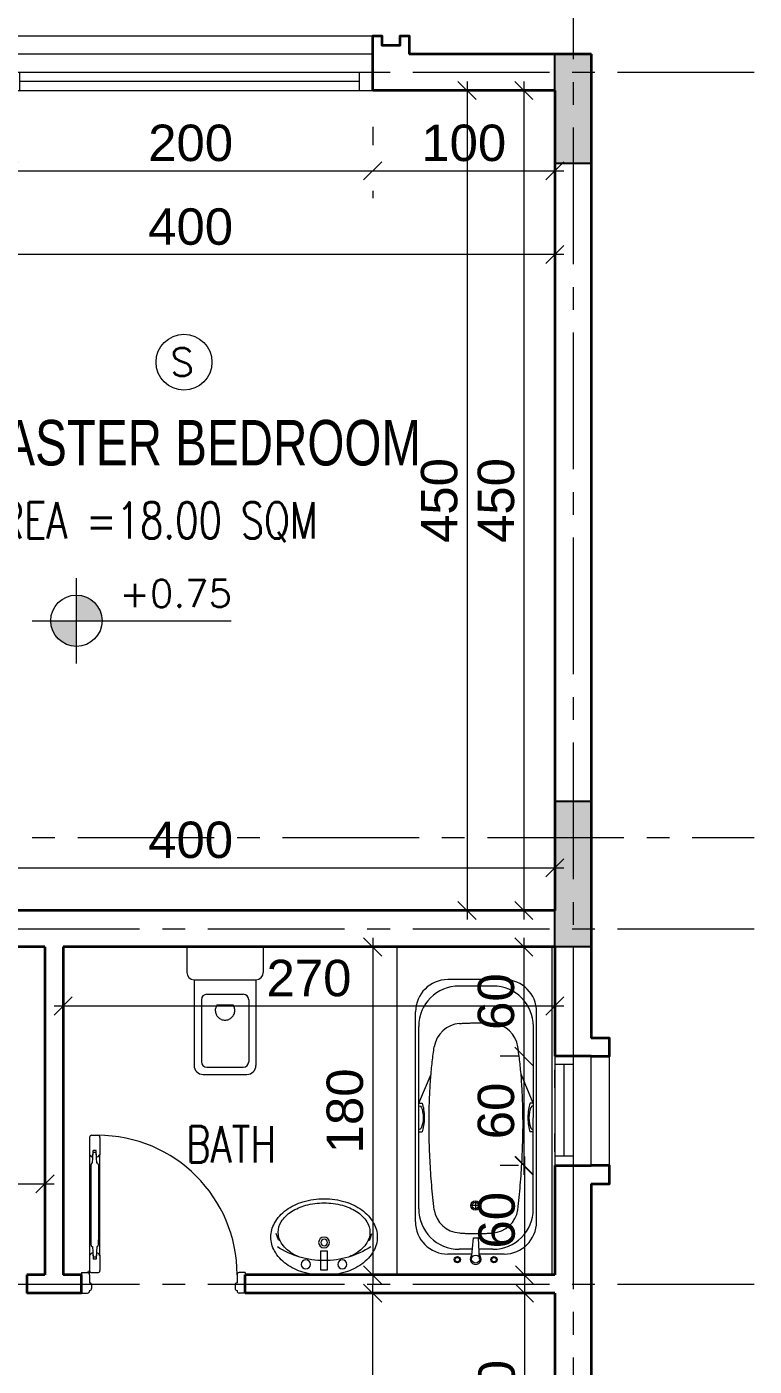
# Model space of a CAD drawing. Header units: millimetres. Extents: x -11627 to -10952, y 10244 to 10588.
# Drawn here: x -11380.94 to -11376.95, y 10465.22 to 10472.58 of the extents above; entities that cross this region are included whole.
import ezdxf

# ---------------------------------------------------------------- set-up
doc = ezdxf.new("R2010")
doc.units = ezdxf.units.MM
doc.header["$PDMODE"] = 35
doc.linetypes.add('DOT', pattern=[0.25, 0, -0.25])
doc.linetypes.add('GROUND FLOOR XREF - option 3$0$FATHER FR$0$CENTER2', pattern=[1.125, 0.75, -0.125, 0.125, -0.125])
doc.layers.get('0').update_dxf_attribs({"lineweight": 5})
doc.layers.get('DEFPOINTS').update_dxf_attribs({"lineweight": 5})
for name, color, linetype, lineweight in [('A-AXIS LINE', 8, 'GROUND FLOOR XREF - option 3$0$FATHER FR$0$CENTER2', 0), ('A-GEN DIMS INTERNAL', 86, 'Continuous', 5), ('A-TEXT', 3, 'Continuous', 13), ('DIM IN', 191, 'Continuous', 5), ('DOORS', 30, 'Continuous', 9), ('FIRE', 2, 'Continuous', 5), ('PRO', 233, 'Continuous', 0), ('S-COL HATCH', 5, 'Continuous', 15), ('SANIT', 241, 'Continuous', 0), ('STAIR', 34, 'Continuous', 5), ('SYMBOLS LEVEL', 233, 'Continuous', 5), ('text1', 32, 'Continuous', 9), ('WALLS', 4, 'Continuous', 35), ('Window', 57, 'Continuous', 13)]:
    doc.layers.add(name, color=color, linetype=linetype, lineweight=lineweight)
for name, color, linetype in [('CivilDefense', 2, 'Continuous'), ('col1', 6, 'Continuous'), ('INSERT TEXT', 1, 'Continuous')]:
    doc.layers.add(name, color=color, linetype=linetype)
doc.styles.add('GROUND FLOOR XREF - option 3$0$STYLE1', font='arial.ttf', dxfattribs={"height": 0.2})
doc.styles.add('ROMANS', font='romans.shx', dxfattribs={"width": 0.85})
doc.styles.add('SIMPLEX', font='romans.shx', dxfattribs={"width": 0.75})
doc.styles.add('T20-200', font='ROMANS.SHX', dxfattribs={"height": 0.4})
doc.dimstyles.new('DIM 100', dxfattribs={"dimtxt": 0.2, "dimasz": 0.1, "dimexe": 0.15, "dimexo": 0.2, "dimgap": 0.05, "dimtad": 1, "dimdec": 0, "dimlfac": 100, "dimzin": 1, "dimdsep": 46, "dimtxsty": 'GROUND FLOOR XREF - option 3$0$STYLE1', "dimblk": 'OBLIQUE', "dimcen": 0.02, "dimdle": 0.05, "dimclrd": 256, "dimclre": 6, "dimclrt": 3, "dimadec": 1, "dimazin": 0, "dimtfac": 0.9, "dimtdec": 0, "dimtix": 1, "dimtofl": 0, "dimtmove": 2, "dimatfit": 3, "dimldrblk": 'ARCHTICK', "dimfxl": 1, "dimtolj": 1, "dimtzin": 12, "dimlwd": -1, "dimlwe": -1, "dimarcsym": 0})

# ---------------------------------------------------------------- blocks, each defined once
blk = doc.blocks.new('_Oblique')
at = {"color": 0, "linetype": 'ByBlock', "lineweight": -2}
blk.add_line((-0.5, -0.5), (0.5, 0.5), dxfattribs=at)
blk = doc.blocks.new('*D841')
at = {"layer": 'A-GEN DIMS INTERNAL', "transparency": 16777216}
blk.add_line((-11378.5233, 10472.2756), (-11378.5233, 10467.6756), dxfattribs=at)
at = {"layer": 'A-GEN DIMS INTERNAL', "color": 6, "linetype": 'DOT', "transparency": 16777216}
for p, q in [((-11378.3933, 10472.2256), (-11378.6733, 10472.2256)), ((-11378.233, 10467.7256), (-11378.6733, 10467.7256))]:
    blk.add_line(p, q, dxfattribs=at)
at = {"layer": 'DEFPOINTS', "color": 0, "transparency": 16777216}
for p in [(-11378.1933, 10472.2256), (-11378.5233, 10467.7256), (-11378.033, 10467.7256)]:
    blk.add_point(p, dxfattribs=at)
at = {"layer": 'A-GEN DIMS INTERNAL', "transparency": 16777216, "xscale": 0.1, "yscale": 0.1, "zscale": 0.1}
for p, rotation in [((-11378.5233, 10472.2256), 90), ((-11378.5233, 10467.7256), 270)]:
    blk.add_blockref('_Oblique', p, dxfattribs=dict(at, rotation=rotation))
at = {"layer": 'A-GEN DIMS INTERNAL', "color": 3, "transparency": 16777216, "insert": (-11378.6754, 10469.9756), "char_height": 0.2, "attachment_point": 5, "rotation": 90, "style": 'GROUND FLOOR XREF - option 3$0$STYLE1'}
blk.add_mtext('\\A1;450', dxfattribs=at)
blk = doc.blocks.new('_ArchTick')
at = {"color": 0, "linetype": 'ByBlock', "const_width": 0.15}
blk.add_lwpolyline([(-0.5, -0.5), (0.5, 0.5)], dxfattribs=at)
blk = doc.blocks.new('*D846')
at = {"layer": 'A-GEN DIMS INTERNAL', "color": 6, "linetype": 'DOT', "transparency": 16777216}
for p, q in [((-11379.2344, 10467.5256), (-11378.8914, 10467.5256)), ((-11379.2344, 10465.7256), (-11378.8914, 10465.7256))]:
    blk.add_line(p, q, dxfattribs=at)
at = {"layer": 'A-GEN DIMS INTERNAL', "transparency": 16777216}
blk.add_line((-11379.0414, 10467.5756), (-11379.0414, 10465.6756), dxfattribs=at)
at = {"layer": 'DEFPOINTS', "color": 0, "transparency": 16777216}
for p in [(-11379.4344, 10467.5256), (-11379.4344, 10465.7256), (-11379.0414, 10465.7256)]:
    blk.add_point(p, dxfattribs=at)
at = {"layer": 'A-GEN DIMS INTERNAL', "transparency": 16777216, "xscale": 0.1, "yscale": 0.1, "zscale": 0.1}
for p, rotation in [((-11379.0414, 10467.5256), 90), ((-11379.0414, 10465.7256), 270)]:
    blk.add_blockref('_Oblique', p, dxfattribs=dict(at, rotation=rotation))
at = {"layer": 'A-GEN DIMS INTERNAL', "color": 3, "transparency": 16777216, "insert": (-11379.1935, 10466.6256), "char_height": 0.2, "attachment_point": 5, "rotation": 90, "style": 'GROUND FLOOR XREF - option 3$0$STYLE1'}
blk.add_mtext('\\A1;180', dxfattribs=at)
blk = doc.blocks.new('D-P-10-80')
at = {"color": 0}
for p, q in [((0.04, 0.76), (0.04, 0.6753)), ((0.05, 0.77), (0.08, 0.77)), ((0.09, 0.76), (0.09, 0.6753)), ((0.043, 0.6753), (0.04, 0.6753)), ((0.04, 0.6753), (0.04, 0.1853)), ((0.0542, 0.6339), (0.0577, 0.6853)), ((0.0559, 0.6657), (0.0578, 0.6953)), ((0.0723, 0.6853), (0.0577, 0.6853)), ((0.0722, 0.6953), (0.0578, 0.6953)), ((0.0741, 0.6657), (0.0722, 0.6953)), ((0.0758, 0.6339), (0.0723, 0.6853)), ((0.087, 0.6753), (0.09, 0.6753)), ((0.09, 0.1853), (0.09, 0.6753)), ((0.0462, 0.6273), (0.0462, 0.2333)), ((0.0477, 0.6273), (0.0462, 0.6273)), ((0.0823, 0.6273), (0.0837, 0.6273)), ((0.0837, 0.6273), (0.0837, 0.2333)), ((0.0462, 0.2333), (0.0462, 0.2594)), ((0.0477, 0.2333), (0.0462, 0.2333)), ((0.0542, 0.2267), (0.0577, 0.1753)), ((0.0758, 0.2267), (0.0723, 0.1753)), ((0.0823, 0.2333), (0.0837, 0.2333)), ((0.0837, 0.2333), (0.0837, 0.2594)), ((0.043, 0.1853), (0.04, 0.1853)), ((0.04, 0.1853), (0.04, 0.11)), ((0.0559, 0.1949), (0.0578, 0.1653)), ((0.0723, 0.1753), (0.0577, 0.1753)), ((0.0722, 0.1653), (0.0578, 0.1653)), ((0.0741, 0.1949), (0.0722, 0.1653)), ((0.087, 0.1853), (0.09, 0.1853)), ((0.09, 0.1853), (0.09, 0.11)), ((0, 0.1), (0.03, 0.1)), ((0, 0.1), (0, 0)), ((0.0275, 0.1015), (0.0275, 0.101)), ((0.0285, 0.1025), (0.0365, 0.1025)), ((0.0285, 0.1), (0.0375, 0.1)), ((0.0332, 0.1025), (0.0355, 0.1025)), ((0.0365, 0.1025), (0.0348, 0.1025)), ((0.0375, 0.1115), (0.0375, 0.1035)), ((0.0375, 0.1045), (0.0375, 0.1035)), ((0.0418, 0.1025), (0.0375, 0.1025)), ((0.0375, 0.1025), (0.0375, 0.0981)), ((0.0385, 0.1125), (0.039, 0.1125)), ((0.04, 0.1115), (0.04, 0.1025)), ((0.04, 0.09), (0.04, 0.05)), ((0.05, 0.1), (0.08, 0.1)), ((0.76, 0.09), (0.76, 0.05)), ((0.8, 0.1), (0.77, 0.1)), ((0.8, 0.1), (0.8, 0)), ((0, 0), (0.03, 0)), ((0.04, 0.05), (0.04, 0.05)), ((0.04, 0.013), (0.04, 0.01)), ((0.05, 0.04), (0.05, 0.023)), ((0.75, 0.04), (0.75, 0.023)), ((0.76, 0.05), (0.76, 0.05)), ((0.76, 0.013), (0.76, 0.01)), ((0.8, 0), (0.77, 0))]:
    blk.add_line(p, q, dxfattribs=at)
for radius in [0.00367, 0.00201]:
    blk.add_circle((0.0375, 0.1025), radius, dxfattribs=at)
for centre, radius, start, end in [((0.05, 0.76), 0.01, 90, 180), ((0.08, 0.76), 0.01, 0, 90), ((0.08, 0.09), 0.68, 0, 90), ((0.053, 0.6753), 0.01, 180, 286.63777), ((0.077, 0.6753), 0.01, 253.36223, 0), ((0.0542, 0.6273), 0.00659, 89.38142, 180.00035), ((0.0757, 0.6273), 0.00659, 359.9999, 90.61858), ((0.0542, 0.2333), 0.00659, 179.99965, 270.61858), ((0.0757, 0.2333), 0.00659, 269.38142, 0.0001), ((0.053, 0.1853), 0.01, 73.36223, 180), ((0.077, 0.1853), 0.01, 0, 106.63777), ((0.0285, 0.1015), 0.001, 90, 180), ((0.0285, 0.101), 0.001, 180, 270), ((0.03, 0.09), 0.01, 0, 90), ((0.0365, 0.1035), 0.001, 270, 0), ((0.0385, 0.1115), 0.001, 90, 180), ((0.0375, 0.1025), 0.0025, 270, 0), ((0.039, 0.1115), 0.001, 0, 90), ((0.05, 0.11), 0.01, 180, 270), ((0.08, 0.11), 0.01, 270, 0), ((0.77, 0.09), 0.01, 90, 180), ((0.03, 0.01), 0.01, 270, 0), ((0.04, 0.04), 0.01, 0, 90), ((0.04, 0.023), 0.01, 270, 0), ((0.76, 0.04), 0.01, 90, 180), ((0.76, 0.023), 0.01, 180, 270), ((0.77, 0.01), 0.01, 180, 270)]:
    blk.add_arc(centre, radius, start, end, dxfattribs=at)
blk = doc.blocks.new('*D847')
at = {"layer": 'A-GEN DIMS INTERNAL', "color": 6, "linetype": 'DOT', "transparency": 16777216}
for p, q in [((-11380.7414, 10466.4018), (-11380.7414, 10467.3514)), ((-11378.0414, 10466.4018), (-11378.0414, 10467.3514))]:
    blk.add_line(p, q, dxfattribs=at)
at = {"layer": 'A-GEN DIMS INTERNAL', "transparency": 16777216}
blk.add_line((-11380.7914, 10467.2014), (-11377.9914, 10467.2014), dxfattribs=at)
at = {"layer": 'DEFPOINTS', "color": 0, "transparency": 16777216}
for p in [(-11378.0414, 10467.2014), (-11380.7414, 10466.2018), (-11378.0414, 10466.2018)]:
    blk.add_point(p, dxfattribs=at)
at = {"layer": 'A-GEN DIMS INTERNAL', "transparency": 16777216, "xscale": 0.1, "yscale": 0.1, "zscale": 0.1, "rotation": 180}
blk.add_blockref('_Oblique', (-11380.7414, 10467.2014), dxfattribs=at)
at = {"layer": 'A-GEN DIMS INTERNAL', "transparency": 16777216, "xscale": 0.1, "yscale": 0.1, "zscale": 0.1}
blk.add_blockref('_Oblique', (-11378.0414, 10467.2014), dxfattribs=at)
at = {"layer": 'A-GEN DIMS INTERNAL', "color": 3, "transparency": 16777216, "insert": (-11379.3914, 10467.3535), "char_height": 0.2, "attachment_point": 5, "style": 'GROUND FLOOR XREF - option 3$0$STYLE1'}
blk.add_mtext('\\A1;270', dxfattribs=at)
blk = doc.blocks.new('*D849')
at = {"layer": 'A-GEN DIMS INTERNAL', "color": 6, "linetype": 'DOT', "transparency": 16777216}
for p, q in [((-11382.0414, 10471.5256), (-11382.0414, 10471.4756)), ((-11378.0414, 10471.5256), (-11378.0414, 10471.4756))]:
    blk.add_line(p, q, dxfattribs=at)
at = {"layer": 'A-GEN DIMS INTERNAL', "transparency": 16777216}
blk.add_line((-11377.9914, 10471.3256), (-11382.0914, 10471.3256), dxfattribs=at)
at = {"layer": 'DEFPOINTS', "color": 0, "transparency": 16777216}
for p in [(-11382.0414, 10471.3256), (-11382.0414, 10471.3256), (-11378.0414, 10471.3256)]:
    blk.add_point(p, dxfattribs=at)
at = {"layer": 'A-GEN DIMS INTERNAL', "transparency": 16777216, "xscale": 0.1, "yscale": 0.1, "zscale": 0.1, "rotation": 180}
blk.add_blockref('_Oblique', (-11382.0414, 10471.3256), dxfattribs=at)
at = {"layer": 'A-GEN DIMS INTERNAL', "transparency": 16777216, "xscale": 0.1, "yscale": 0.1, "zscale": 0.1}
blk.add_blockref('_Oblique', (-11378.0414, 10471.3256), dxfattribs=at)
at = {"layer": 'A-GEN DIMS INTERNAL', "color": 3, "transparency": 16777216, "insert": (-11380.0414, 10471.4777), "char_height": 0.2, "attachment_point": 5, "style": 'GROUND FLOOR XREF - option 3$0$STYLE1'}
blk.add_mtext('\\A1;400', dxfattribs=at)
blk = doc.blocks.new('*D856')
at = {"layer": 'A-GEN DIMS INTERNAL', "color": 6, "linetype": 'DOT', "transparency": 16777216}
for p, q in [((-11382.0414, 10466.2256), (-11382.0414, 10466.3752)), ((-11380.8414, 10466.2256), (-11380.8414, 10466.3752))]:
    blk.add_line(p, q, dxfattribs=at)
at = {"layer": 'A-GEN DIMS INTERNAL', "transparency": 16777216}
blk.add_line((-11382.0914, 10466.2252), (-11380.7914, 10466.2252), dxfattribs=at)
at = {"layer": 'DEFPOINTS', "color": 0, "transparency": 16777216}
for p in [(-11380.8414, 10466.2252), (-11382.0414, 10466.0256), (-11380.8414, 10466.0256)]:
    blk.add_point(p, dxfattribs=at)
at = {"layer": 'A-GEN DIMS INTERNAL', "transparency": 16777216, "xscale": 0.1, "yscale": 0.1, "zscale": 0.1, "rotation": 180}
blk.add_blockref('_Oblique', (-11382.0414, 10466.2252), dxfattribs=at)
at = {"layer": 'A-GEN DIMS INTERNAL', "transparency": 16777216, "xscale": 0.1, "yscale": 0.1, "zscale": 0.1}
blk.add_blockref('_Oblique', (-11380.8414, 10466.2252), dxfattribs=at)
at = {"layer": 'A-GEN DIMS INTERNAL', "color": 3, "transparency": 16777216, "insert": (-11381.4414, 10466.3773), "char_height": 0.2, "attachment_point": 5, "style": 'GROUND FLOOR XREF - option 3$0$STYLE1'}
blk.add_mtext('\\A1;120', dxfattribs=at)
blk = doc.blocks.new('A$C1227080D')
at = {"layer": 'SYMBOLS LEVEL'}
blk.add_lwpolyline([(0.2925, 0.21, 0.131574), (0.272, 0.2865, 0.10661), (0.2068, 0.3585, 0.083598), (0.1157, 0.4032, 0.07239), (0, 0.42, 0.07239), (-0.1157, 0.4032, 0.083598), (-0.2068, 0.3585, 0.10661), (-0.272, 0.2865, 0.131574), (-0.2925, 0.21, 0.131574), (-0.272, 0.1335, 0.10661), (-0.2068, 0.0615, 0.083598), (-0.1157, 0.0168, 0.07239), (0, 0, 0.07239), (0.1157, 0.0168, 0.083598), (0.2068, 0.0615, 0.10661), (0.272, 0.1335, 0.131574)], format="xyb", close=True, dxfattribs=at)
for points in [[(0.1391, 0.1014, 0.040392), (0.1783, 0.1222, 0.107175), (0.2351, 0.1787, 0.144796), (0.2521, 0.2361, 0.144796), (0.2351, 0.2935, 0.107175), (0.1783, 0.35, 0.077612), (0.1006, 0.384, 0.064769), (0, 0.3971, 0.064769), (-0.1006, 0.384, 0.077612), (-0.1783, 0.35, 0.107175), (-0.2351, 0.2935, 0.144796), (-0.2521, 0.2361, 0.144796), (-0.2351, 0.1787, 0.107175), (-0.1783, 0.1222, 0.040392), (-0.1391, 0.1014, 0.064769)], [(-0.2565, 0.1567, 0.147437), (0, 0.0807, 0.147437), (0.2565, 0.1567)]]:
    blk.add_lwpolyline(points, format="xyb", dxfattribs=at)
for points in [[(-0.241, 0.1891), (-0.2508, 0.1945), (-0.2625, 0.2296)], [(0.241, 0.1891), (0.2508, 0.1945), (0.2625, 0.2296)]]:
    blk.add_lwpolyline(points, dxfattribs=at)
blk.add_lwpolyline([(-0.0171, 0.1345), (-0.0171, 0.0278), (0.0171, 0.0278), (0.0171, 0.1345)], close=True, dxfattribs=at)
for centre, radius in [((0, 0.18), 0.0297), ((0, 0.18), 0.018), ((-0.1, 0.06), 0.0251), ((0.1, 0.06), 0.0251)]:
    blk.add_circle(centre, radius, dxfattribs=at)
blk = doc.blocks.new('A$C29A4714D')
at = {"layer": 'SYMBOLS LEVEL'}
for p, q in [((-0.21, 0), (-0.21, -0.14)), ((-0.21, 0), (0.21, 0)), ((0.21, 0), (0.21, -0.14)), ((-0.17, -0.18), (0.17, -0.18)), ((-0.17, -0.18), (-0.17, -0.65)), ((0.17, -0.18), (0.17, -0.65)), ((-0.13, -0.29), (-0.13, -0.63)), ((-0.1, -0.26), (0.1, -0.26)), ((0.13, -0.29), (0.13, -0.63)), ((-0.0439, -0.3185), (0.0439, -0.3185)), ((-0.1, -0.66), (0.1, -0.66)), ((-0.12, -0.7), (0.12, -0.7))]:
    blk.add_line(p, q, dxfattribs=at)
blk.add_lwpolyline([(-0.0439, -0.3185, 0.054167), (-0.0494, -0.3285, 0.099427), (-0.0535, -0.3488, 0.099427), (-0.0494, -0.369, 0.098874), (-0.0378, -0.3862, 0.098102), (-0.0205, -0.3977, 0.097563), (0, -0.4017, 0.097563), (0.0205, -0.3977, 0.098102), (0.0378, -0.3862, 0.098874), (0.0494, -0.369, 0.099427), (0.0535, -0.3488, 0.099427), (0.0494, -0.3285, 0.054167), (0.0439, -0.3185, 0.098102)], format="xyb", dxfattribs=at)
for centre, radius, start, end in [((-0.17, -0.14), 0.04, 180, 270), ((0.17, -0.14), 0.04, 270, 0), ((-0.1, -0.29), 0.03, 90, 180), ((0.1, -0.29), 0.03, 0, 90), ((-0.12, -0.65), 0.05, 180, 270), ((-0.1, -0.63), 0.03, 180, 270), ((0.1, -0.63), 0.03, 270, 0), ((0.12, -0.65), 0.05, 270, 0)]:
    blk.add_arc(centre, radius, start, end, dxfattribs=at)
blk = doc.blocks.new('DDW')
at = {"layer": 'SYMBOLS LEVEL'}
h = blk.add_hatch(color=256, dxfattribs=at)
edge = h.paths.add_edge_path()
edge.add_line((-11621.43, 10035.1153), (-11621.43, 10034.9745))
edge.add_line((-11621.43, 10034.9745), (-11621.2892, 10034.9745))
edge.add_arc((-11621.43, 10034.9745), 0.1408, 0, 90)
edge = h.paths.add_edge_path()
edge.add_line((-11621.43, 10034.8337), (-11621.43, 10034.9745))
edge.add_line((-11621.43, 10034.9745), (-11621.5709, 10034.9745))
edge.add_arc((-11621.43, 10034.9745), 0.1408, 180, 270)
for p, q in [((-11621.43, 10034.7402), (-11621.43, 10035.2088)), ((-11621.6737, 10034.9745), (-11620.5802, 10034.9745))]:
    blk.add_line(p, q, dxfattribs=at)
blk.add_circle((-11621.43, 10034.9745), 0.1408, dxfattribs=at)
blk = doc.blocks.new('*D863')
at = {"layer": 'A-GEN DIMS INTERNAL', "transparency": 16777216}
blk.add_line((-11378.2114, 10472.2756), (-11378.2114, 10467.6756), dxfattribs=at)
at = {"layer": 'A-GEN DIMS INTERNAL', "color": 6, "linetype": 'DOT', "transparency": 16777216}
for p, q in [((-11378.2414, 10472.2256), (-11378.3614, 10472.2256)), ((-11378.2414, 10467.7256), (-11378.3614, 10467.7256))]:
    blk.add_line(p, q, dxfattribs=at)
at = {"layer": 'DEFPOINTS', "color": 0, "transparency": 16777216}
for p in [(-11378.0414, 10472.2256), (-11378.2114, 10467.7256), (-11378.0414, 10467.7256)]:
    blk.add_point(p, dxfattribs=at)
at = {"layer": 'A-GEN DIMS INTERNAL', "transparency": 16777216, "xscale": 0.1, "yscale": 0.1, "zscale": 0.1}
for p, rotation in [((-11378.2114, 10472.2256), 90), ((-11378.2114, 10467.7256), 270)]:
    blk.add_blockref('_Oblique', p, dxfattribs=dict(at, rotation=rotation))
at = {"layer": 'A-GEN DIMS INTERNAL', "color": 3, "transparency": 16777216, "insert": (-11378.3635, 10469.9756), "char_height": 0.2, "attachment_point": 5, "rotation": 90, "style": 'GROUND FLOOR XREF - option 3$0$STYLE1'}
blk.add_mtext('\\A1;450', dxfattribs=at)
blk = doc.blocks.new('*D864')
at = {"layer": 'A-GEN DIMS INTERNAL', "color": 6, "linetype": 'DOT', "transparency": 16777216}
for p, q in [((-11378.2414, 10467.5256), (-11378.3614, 10467.5256)), ((-11378.2414, 10466.9256), (-11378.3614, 10466.9256))]:
    blk.add_line(p, q, dxfattribs=at)
at = {"layer": 'A-GEN DIMS INTERNAL', "transparency": 16777216}
blk.add_line((-11378.2114, 10467.5756), (-11378.2114, 10466.8756), dxfattribs=at)
at = {"layer": 'DEFPOINTS', "color": 0, "transparency": 16777216}
for p in [(-11378.0414, 10467.5256), (-11378.2114, 10466.9256), (-11378.0414, 10466.9256)]:
    blk.add_point(p, dxfattribs=at)
at = {"layer": 'A-GEN DIMS INTERNAL', "transparency": 16777216, "xscale": 0.1, "yscale": 0.1, "zscale": 0.1}
for p, rotation in [((-11378.2114, 10467.5256), 90), ((-11378.2114, 10466.9256), 270)]:
    blk.add_blockref('_Oblique', p, dxfattribs=dict(at, rotation=rotation))
at = {"layer": 'A-GEN DIMS INTERNAL', "color": 3, "transparency": 16777216, "insert": (-11378.3635, 10467.2256), "char_height": 0.2, "attachment_point": 5, "rotation": 90, "style": 'GROUND FLOOR XREF - option 3$0$STYLE1'}
blk.add_mtext('\\A1;60', dxfattribs=at)
blk = doc.blocks.new('*D865')
at = {"layer": 'A-GEN DIMS INTERNAL', "transparency": 16777216}
blk.add_line((-11378.2114, 10466.9752), (-11378.2114, 10466.2756), dxfattribs=at)
at = {"layer": 'A-GEN DIMS INTERNAL', "color": 6, "linetype": 'DOT', "transparency": 16777216}
for p, q in [((-11378.2414, 10466.9252), (-11378.3614, 10466.9252)), ((-11378.2414, 10466.3256), (-11378.3614, 10466.3256))]:
    blk.add_line(p, q, dxfattribs=at)
at = {"layer": 'DEFPOINTS', "color": 0, "transparency": 16777216}
for p in [(-11378.0414, 10466.9252), (-11378.2114, 10466.3256), (-11378.0414, 10466.3256)]:
    blk.add_point(p, dxfattribs=at)
at = {"layer": 'A-GEN DIMS INTERNAL', "transparency": 16777216, "xscale": 0.1, "yscale": 0.1, "zscale": 0.1}
for p, rotation in [((-11378.2114, 10466.9252), 90), ((-11378.2114, 10466.3256), 270)]:
    blk.add_blockref('_Oblique', p, dxfattribs=dict(at, rotation=rotation))
at = {"layer": 'A-GEN DIMS INTERNAL', "color": 3, "transparency": 16777216, "insert": (-11378.3635, 10466.6254), "char_height": 0.2, "attachment_point": 5, "rotation": 90, "style": 'GROUND FLOOR XREF - option 3$0$STYLE1'}
blk.add_mtext('\\A1;60', dxfattribs=at)
blk = doc.blocks.new('*D866')
at = {"layer": 'A-GEN DIMS INTERNAL', "transparency": 16777216}
blk.add_line((-11378.2079, 10466.3756), (-11378.2079, 10465.6756), dxfattribs=at)
at = {"layer": 'A-GEN DIMS INTERNAL', "color": 6, "linetype": 'DOT', "transparency": 16777216}
for p, q in [((-11378.2414, 10466.3256), (-11378.3579, 10466.3256)), ((-11378.2414, 10465.7256), (-11378.3579, 10465.7256))]:
    blk.add_line(p, q, dxfattribs=at)
at = {"layer": 'DEFPOINTS', "color": 0, "transparency": 16777216}
for p in [(-11378.0414, 10466.3256), (-11378.2079, 10465.7256), (-11378.0414, 10465.7256)]:
    blk.add_point(p, dxfattribs=at)
at = {"layer": 'A-GEN DIMS INTERNAL', "transparency": 16777216, "xscale": 0.1, "yscale": 0.1, "zscale": 0.1}
for p, rotation in [((-11378.2079, 10466.3256), 90), ((-11378.2079, 10465.7256), 270)]:
    blk.add_blockref('_Oblique', p, dxfattribs=dict(at, rotation=rotation))
at = {"layer": 'A-GEN DIMS INTERNAL', "color": 3, "transparency": 16777216, "insert": (-11378.36, 10466.0256), "char_height": 0.2, "attachment_point": 5, "rotation": 90, "style": 'GROUND FLOOR XREF - option 3$0$STYLE1'}
blk.add_mtext('\\A1;60', dxfattribs=at)
blk = doc.blocks.new('*D867')
at = {"layer": 'A-GEN DIMS INTERNAL', "color": 6, "linetype": 'DOT', "transparency": 16777216}
for p, q in [((-11378.2414, 10465.6256), (-11378.3579, 10465.6256)), ((-11378.2414, 10464.4256), (-11378.3579, 10464.4256))]:
    blk.add_line(p, q, dxfattribs=at)
at = {"layer": 'A-GEN DIMS INTERNAL', "transparency": 16777216}
blk.add_line((-11378.2079, 10465.6756), (-11378.2079, 10464.3756), dxfattribs=at)
at = {"layer": 'DEFPOINTS', "color": 0, "transparency": 16777216}
for p in [(-11378.0414, 10465.6256), (-11378.2079, 10464.4256), (-11378.0414, 10464.4256)]:
    blk.add_point(p, dxfattribs=at)
at = {"layer": 'A-GEN DIMS INTERNAL', "transparency": 16777216, "xscale": 0.1, "yscale": 0.1, "zscale": 0.1}
for p, rotation in [((-11378.2079, 10465.6256), 90), ((-11378.2079, 10464.4256), 270)]:
    blk.add_blockref('_Oblique', p, dxfattribs=dict(at, rotation=rotation))
at = {"layer": 'A-GEN DIMS INTERNAL', "color": 3, "transparency": 16777216, "insert": (-11378.36, 10465.0256), "char_height": 0.2, "attachment_point": 5, "rotation": 90, "style": 'GROUND FLOOR XREF - option 3$0$STYLE1'}
blk.add_mtext('\\A1;120', dxfattribs=at)
blk = doc.blocks.new('*D883')
at = {"layer": 'A-GEN DIMS INTERNAL', "color": 6, "linetype": 'DOT', "transparency": 16777216}
for p, q in [((-11378.2414, 10465.6256), (-11379.1914, 10465.6256)), ((-11378.459, 10461.2256), (-11379.1914, 10461.2256))]:
    blk.add_line(p, q, dxfattribs=at)
at = {"layer": 'A-GEN DIMS INTERNAL', "transparency": 16777216}
blk.add_line((-11379.0414, 10461.1756), (-11379.0414, 10465.6756), dxfattribs=at)
at = {"layer": 'DEFPOINTS', "color": 0, "transparency": 16777216}
for p in [(-11379.0414, 10465.6256), (-11378.0414, 10465.6256), (-11378.259, 10461.2256)]:
    blk.add_point(p, dxfattribs=at)
at = {"layer": 'A-GEN DIMS INTERNAL', "transparency": 16777216, "xscale": 0.1, "yscale": 0.1, "zscale": 0.1}
for p, rotation in [((-11379.0414, 10465.6256), 90), ((-11379.0414, 10461.2256), 270)]:
    blk.add_blockref('_Oblique', p, dxfattribs=dict(at, rotation=rotation))
at = {"layer": 'A-GEN DIMS INTERNAL', "color": 3, "transparency": 16777216, "insert": (-11379.1935, 10463.4256), "char_height": 0.2, "attachment_point": 5, "rotation": 90, "style": 'GROUND FLOOR XREF - option 3$0$STYLE1'}
blk.add_mtext('\\A1;440', dxfattribs=at)
blk = doc.blocks.new('SDADADAA')
at = {"layer": 'PRO'}
for p, q in [((49.6527, 20.3426), (49.6527, 19.4426)), ((49.6527, 20.3426), (49.6527, 19.4426)), ((51.5527, 20.3426), (49.6527, 20.3426)), ((51.5527, 19.4426), (51.5527, 20.3426)), ((51.2451, 20.2522), (50.0291, 20.2522)), ((51.1703, 20.2335), (50.1132, 20.2335)), ((50.5587, 20.2335), (50.3904, 20.1624)), ((50.5587, 20.2335), (50.5587, 20.2143)), ((50.5726, 20.2335), (50.5726, 20.2308)), ((50.7109, 20.2335), (50.7109, 20.2308)), ((50.7248, 20.2335), (50.7248, 20.2143)), ((49.842, 20.0651), (49.842, 19.7377)), ((51.4322, 20.0651), (51.4322, 19.9204)), ((49.8794, 19.9996), (49.8794, 19.8032)), ((51.4041, 19.9996), (51.4041, 19.9189)), ((51.1244, 19.8977), (51.1781, 19.8977)), ((51.1513, 19.9246), (51.1513, 19.8708)), ((51.4618, 19.9221), (51.3386, 19.9153)), ((51.461, 19.8764), (51.3386, 19.8872)), ((51.4041, 19.8814), (51.4041, 19.8032)), ((51.4322, 19.8789), (51.4322, 19.7377)), ((50.5587, 19.5694), (50.3904, 19.6405)), ((50.7359, 19.5694), (50.1132, 19.5694)), ((50.5587, 19.5694), (50.5587, 19.5885)), ((50.5726, 19.5694), (50.5726, 19.5721)), ((50.7109, 19.5694), (50.7109, 19.5721)), ((50.7248, 19.5694), (50.7248, 19.5885)), ((51.1703, 19.5694), (50.7353, 19.5694)), ((50.7359, 19.5506), (50.0291, 19.5506)), ((51.2451, 19.5506), (50.7353, 19.5506)), ((49.6527, 19.4426), (51.5527, 19.4426))]:
    blk.add_line(p, q, dxfattribs=at)
for centre, radius in [((51.4643, 20.0057), 0.0185), ((51.4643, 20.0057), 0.0129), ((51.1513, 19.8977), 0.0269), ((51.1513, 19.8977), 0.0185), ((51.461, 19.8996), 0.0232), ((51.4643, 19.7935), 0.0185), ((51.4643, 19.7935), 0.0129)]:
    blk.add_circle(centre, radius, dxfattribs=at)
for centre, radius, start, end in [((50.0291, 20.0651), 0.1871, 90, 180), ((50.1132, 19.9996), 0.2339, 90, 180), ((51.1703, 19.9996), 0.2339, 0, 90), ((51.2451, 20.0651), 0.1871, 0, 90), ((50.2551, 19.9866), 0.159, 98.55641, 176.08629), ((51.1515, 19.9866), 0.159, 3.91371, 81.44359), ((51.461, 19.8996), 0.0316, 221.89956, 138.0583), ((50.1132, 19.8032), 0.2339, 180, 270), ((50.2551, 19.8162), 0.159, 183.91371, 261.44359), ((51.1703, 19.8032), 0.2339, 270, 0), ((51.1515, 19.8162), 0.159, 278.55641, 356.08629), ((50.0291, 19.7377), 0.1871, 180, 270), ((51.2451, 19.7377), 0.1871, 270, 0)]:
    blk.add_arc(centre, radius, start, end, dxfattribs=at)
for centre, major_axis, ratio, start_param, end_param in [((50.6418, 20.2335), (-0.1045, 0), 0.302474, 0.651895, 2.489698), ((50.6418, 20.2301), (0.0692, 0), 0.31892, 3.141593, 6.314743), ((51.0078, 19.9014), (0, 0.6913), 0.47861, 4.691856, 4.732463)]:
    blk.add_ellipse(centre, major_axis=major_axis, ratio=ratio, start_param=start_param, end_param=end_param, dxfattribs=at)
at = {"layer": 'PRO', "extrusion": (0, 0, -1)}
for centre, major_axis, ratio, start_param, end_param in [((50.6418, 19.5694), (0.1045, 0), 0.302474, 3.793487, 5.631291), ((50.6418, 19.5728), (-0.0692, 0), 0.31892, 0, 3.173151)]:
    blk.add_ellipse(centre, major_axis=major_axis, ratio=ratio, start_param=start_param, end_param=end_param, dxfattribs=at)
at = {"layer": 'PRO'}
for points, weights in [([(51.1751, 20.1439), (50.6418, 20.2056), (50.2314, 20.1439)], [1, 0.94315169686, 1]), ([(50.0964, 19.8054), (50.0899, 19.9014), (50.0964, 19.9975)], [1, 0.992545863237, 1]), ([(51.3101, 19.8054), (51.3167, 19.9014), (51.3101, 19.9975)], [1, 0.992545863236, 1]), ([(51.1751, 19.659), (50.6418, 19.5973), (50.2314, 19.659)], [1, 0.94315169686, 1])]:
    blk.add_rational_spline(points, weights, degree=2, dxfattribs=at)
blk = doc.blocks.new('*D961')
at = {"layer": 'A-GEN DIMS INTERNAL', "color": 6, "linetype": 'DOT', "transparency": 16777216}
for p, q in [((-11382.0414, 10467.9256), (-11382.0414, 10468.11)), ((-11378.0414, 10467.9256), (-11378.0414, 10468.11))]:
    blk.add_line(p, q, dxfattribs=at)
at = {"layer": 'A-GEN DIMS INTERNAL', "transparency": 16777216}
blk.add_line((-11382.0914, 10467.96), (-11377.9914, 10467.96), dxfattribs=at)
at = {"layer": 'DEFPOINTS', "color": 0, "transparency": 16777216}
for p in [(-11378.0414, 10467.96), (-11382.0414, 10467.7256), (-11378.0414, 10467.7256)]:
    blk.add_point(p, dxfattribs=at)
at = {"layer": 'A-GEN DIMS INTERNAL', "transparency": 16777216, "xscale": 0.1, "yscale": 0.1, "zscale": 0.1, "rotation": 180}
blk.add_blockref('_Oblique', (-11382.0414, 10467.96), dxfattribs=at)
at = {"layer": 'A-GEN DIMS INTERNAL', "transparency": 16777216, "xscale": 0.1, "yscale": 0.1, "zscale": 0.1}
blk.add_blockref('_Oblique', (-11378.0414, 10467.96), dxfattribs=at)
at = {"layer": 'A-GEN DIMS INTERNAL', "color": 3, "transparency": 16777216, "insert": (-11380.0414, 10468.1122), "char_height": 0.2, "attachment_point": 5, "style": 'GROUND FLOOR XREF - option 3$0$STYLE1'}
blk.add_mtext('\\A1;400', dxfattribs=at)
blk = doc.blocks.new('*D681')
at = {"layer": 'A-GEN DIMS INTERNAL', "color": 6, "linetype": 'DOT', "transparency": 16777216}
for p, q in [((-11396.2867, 10472.6256), (-11396.2867, 10473.9015)), ((-11374.7867, 10472.6256), (-11374.7867, 10473.9015))]:
    blk.add_line(p, q, dxfattribs=at)
at = {"layer": 'A-GEN DIMS INTERNAL', "transparency": 16777216}
blk.add_line((-11396.3367, 10473.7515), (-11374.7367, 10473.7515), dxfattribs=at)
at = {"layer": 'DEFPOINTS', "color": 0, "transparency": 16777216}
for p in [(-11374.7867, 10473.7515), (-11396.2867, 10472.4256), (-11374.7867, 10472.4256)]:
    blk.add_point(p, dxfattribs=at)
at = {"layer": 'A-GEN DIMS INTERNAL', "transparency": 16777216, "xscale": 0.1, "yscale": 0.1, "zscale": 0.1, "rotation": 180}
blk.add_blockref('_Oblique', (-11396.2867, 10473.7515), dxfattribs=at)
at = {"layer": 'A-GEN DIMS INTERNAL', "transparency": 16777216, "xscale": 0.1, "yscale": 0.1, "zscale": 0.1}
blk.add_blockref('_Oblique', (-11374.7867, 10473.7515), dxfattribs=at)
at = {"layer": 'A-GEN DIMS INTERNAL', "color": 3, "transparency": 16777216, "insert": (-11385.5367, 10473.9036), "char_height": 0.2, "attachment_point": 5, "style": 'GROUND FLOOR XREF - option 3$0$STYLE1'}
blk.add_mtext('\\A1;2150', dxfattribs=at)
blk = doc.blocks.new('gcol')
at = {"layer": 'S-COL HATCH', "linetype": 'Continuous'}
h = blk.add_hatch(color=256, dxfattribs=at)
h.dxf.hatch_style = 1
h.paths.add_polyline_path([(63.9393, 22.2), (64.1393, 22.2), (64.1393, 21.6), (63.9393, 21.6)])
h = blk.add_hatch(color=256, dxfattribs=at)
h.dxf.hatch_style = 1
h.paths.add_polyline_path([(63.9393, 18.1), (64.1393, 18.1), (64.1393, 17.3), (63.9393, 17.3)])
at = {"layer": 'col1'}
for points in [[(63.9393, 22.2), (64.1393, 22.2), (64.1393, 21.6), (63.9393, 21.6)], [(63.9393, 18.1), (64.1393, 18.1), (64.1393, 17.3), (63.9393, 17.3)]]:
    blk.add_lwpolyline(points, close=True, dxfattribs=at)
blk = doc.blocks.new('w1')
at = {"layer": 'WALLS'}
for p, q in [((0.2, 1), (0, 1)), ((0, -1), (0.2, -1))]:
    blk.add_line(p, q, dxfattribs=at)
for points in [[(0.2, 1.2), (0.3, 1.2), (0.3, 1.15), (0.25, 1.15), (0.25, 1.05), (0.3, 1.05), (0.3, 1), (0.2, 1)], [(0.2, -1), (0.3, -1), (0.3, -1.05), (0.25, -1.05), (0.25, -1.15), (0.3, -1.15), (0.3, -1.2), (0.2, -1.2)]]:
    blk.add_lwpolyline(points, dxfattribs=at)
at = {"layer": 'Window'}
for p, q in [((0, 1), (0, -1)), ((0.1, 1), (0.1, -1)), ((0.2, -1), (0.2, 1)), ((0.3, 1), (0.3, -1)), ((0.1, 0.9406), (0, 0.9406)), ((0.05, -0.9254), (0.05, 0.9406)), ((0.1, -0.9254), (0, -0.9254))]:
    blk.add_line(p, q, dxfattribs=at)
blk = doc.blocks.new('*D1243')
at = {"layer": 'A-GEN DIMS INTERNAL', "color": 6, "linetype": 'DOT', "transparency": 16777216}
for p, q in [((-11381.0414, 10472.0256), (-11381.0414, 10471.6352)), ((-11379.0414, 10472.0256), (-11379.0414, 10471.6352))]:
    blk.add_line(p, q, dxfattribs=at)
at = {"layer": 'A-GEN DIMS INTERNAL', "transparency": 16777216}
blk.add_line((-11381.0914, 10471.7852), (-11378.9914, 10471.7852), dxfattribs=at)
at = {"layer": 'DEFPOINTS', "color": 0, "transparency": 16777216}
for p in [(-11381.0414, 10472.2256), (-11379.0414, 10472.2256), (-11379.0414, 10471.7852)]:
    blk.add_point(p, dxfattribs=at)
at = {"layer": 'A-GEN DIMS INTERNAL', "transparency": 16777216, "xscale": 0.1, "yscale": 0.1, "zscale": 0.1, "rotation": 180}
blk.add_blockref('_Oblique', (-11381.0414, 10471.7852), dxfattribs=at)
at = {"layer": 'A-GEN DIMS INTERNAL', "transparency": 16777216, "xscale": 0.1, "yscale": 0.1, "zscale": 0.1}
blk.add_blockref('_Oblique', (-11379.0414, 10471.7852), dxfattribs=at)
at = {"layer": 'A-GEN DIMS INTERNAL', "color": 3, "transparency": 16777216, "insert": (-11380.0414, 10471.9373), "char_height": 0.2, "attachment_point": 5, "style": 'GROUND FLOOR XREF - option 3$0$STYLE1'}
blk.add_mtext('\\A1;200', dxfattribs=at)
blk = doc.blocks.new('*D1244')
at = {"layer": 'A-GEN DIMS INTERNAL', "color": 6, "linetype": 'DOT', "transparency": 16777216}
for p, q in [((-11379.0414, 10472.0256), (-11379.0414, 10471.6352)), ((-11378.0414, 10472.0256), (-11378.0414, 10471.6352))]:
    blk.add_line(p, q, dxfattribs=at)
at = {"layer": 'A-GEN DIMS INTERNAL', "transparency": 16777216}
blk.add_line((-11379.0914, 10471.7852), (-11377.9914, 10471.7852), dxfattribs=at)
at = {"layer": 'DEFPOINTS', "color": 0, "transparency": 16777216}
for p in [(-11379.0414, 10472.2256), (-11378.0414, 10472.2256), (-11378.0414, 10471.7852)]:
    blk.add_point(p, dxfattribs=at)
at = {"layer": 'A-GEN DIMS INTERNAL', "transparency": 16777216, "xscale": 0.1, "yscale": 0.1, "zscale": 0.1, "rotation": 180}
blk.add_blockref('_Oblique', (-11379.0414, 10471.7852), dxfattribs=at)
at = {"layer": 'A-GEN DIMS INTERNAL', "transparency": 16777216, "xscale": 0.1, "yscale": 0.1, "zscale": 0.1}
blk.add_blockref('_Oblique', (-11378.0414, 10471.7852), dxfattribs=at)
at = {"layer": 'A-GEN DIMS INTERNAL', "color": 3, "transparency": 16777216, "insert": (-11378.5414, 10471.9373), "char_height": 0.2, "attachment_point": 5, "style": 'GROUND FLOOR XREF - option 3$0$STYLE1'}
blk.add_mtext('\\A1;100', dxfattribs=at)
blk = doc.blocks.new('TGTGTGTGTGTGTG')
at = {"layer": 'A-AXIS LINE'}
for p, q in [((-11374.8867, 10474.272), (-11374.8867, 10449.6118)), ((-11398.2667, 10472.3256), (-11373.8915, 10472.3256)), ((-11397.857, 10468.1256), (-11373.8915, 10468.1256)), ((-11398.2667, 10467.6256), (-11373.8915, 10467.6256)), ((-11398.2667, 10465.6756), (-11373.8915, 10465.6756))]:
    blk.add_line(p, q, dxfattribs=at)
at = {"layer": 'A-GEN DIMS INTERNAL'}
dim = blk.add_linear_dim(base=(-11374.7867, 10473.7515), p1=(-11396.2867, 10472.4256), p2=(-11374.7867, 10472.4256), dimstyle='DIM 100', dxfattribs=at)
dim.commit()
dim.dimension.update_dxf_attribs({"geometry": '*D681', "text_midpoint": (-11385.5367, 10473.9036)})

msp = doc.modelspace()

# ---------------------------------------------------------------- linework, layer by layer
at = {"layer": 'FIRE'}
msp.add_circle((-11380.0781, 10470.7347), 0.1535, dxfattribs=at)
at = {"layer": 'SANIT'}
msp.add_line((-11377.7414, 10466.3256), (-11377.7414, 10466.9256), dxfattribs=at)
at = {"layer": 'WALLS'}
for p, q in [((-11377.8414, 10472.4256), (-11378.8414, 10472.4256)), ((-11377.8414, 10472.4256), (-11377.8414, 10467.0256)), ((-11378.0414, 10472.2256), (-11379.0414, 10472.2256)), ((-11378.0414, 10472.2256), (-11378.0414, 10467.7256)), ((-11378.0414, 10467.7256), (-11382.0414, 10467.7256)), ((-11380.8414, 10467.5256), (-11382.1414, 10467.5256)), ((-11380.8414, 10467.5256), (-11380.8414, 10465.7256)), ((-11378.0414, 10467.5256), (-11380.7414, 10467.5256)), ((-11380.7414, 10467.5256), (-11380.7414, 10465.7256)), ((-11378.0414, 10467.5256), (-11378.0414, 10466.9256)), ((-11377.8414, 10466.9256), (-11378.0414, 10466.9256)), ((-11378.0414, 10466.3256), (-11378.0414, 10465.7256)), ((-11378.0414, 10466.3256), (-11377.8414, 10466.3256)), ((-11377.8414, 10466.2256), (-11377.8414, 10464.4256)), ((-11380.8414, 10465.7256), (-11380.9414, 10465.7256)), ((-11380.9414, 10465.7256), (-11380.9414, 10465.6256)), ((-11380.6414, 10465.7256), (-11380.7414, 10465.7256)), ((-11380.6414, 10465.6256), (-11380.6414, 10465.7256)), ((-11378.0414, 10465.7256), (-11379.7414, 10465.7256)), ((-11379.7414, 10465.6256), (-11379.7414, 10465.7256)), ((-11380.6414, 10465.6256), (-11380.9414, 10465.6256)), ((-11378.0414, 10465.6256), (-11379.7414, 10465.6256)), ((-11378.0414, 10465.6256), (-11378.0414, 10464.4256))]:
    msp.add_line(p, q, dxfattribs=at)
for points in [[(-11377.8414, 10466.9256), (-11377.7414, 10466.9256), (-11377.7414, 10467.0256), (-11377.8414, 10467.0256)], [(-11377.8414, 10466.2256), (-11377.7414, 10466.2256), (-11377.7414, 10466.3256), (-11377.8414, 10466.3256)]]:
    msp.add_lwpolyline(points, dxfattribs=at)
at = {"layer": 'Window'}
for p, q in [((-11378.0414, 10466.9256), (-11378.0414, 10466.3256)), ((-11377.9414, 10466.8795), (-11378.0414, 10466.8795)), ((-11377.9914, 10466.8795), (-11377.9914, 10466.3774)), ((-11377.9414, 10466.9256), (-11377.9414, 10466.3256)), ((-11377.8414, 10466.3256), (-11377.8414, 10466.9256)), ((-11377.9414, 10466.3774), (-11378.0414, 10466.3774))]:
    msp.add_line(p, q, dxfattribs=at)

# ---------------------------------------------------------------- block references
msp.add_blockref('gcol', (-11441.9807, 10450.2256))
at = {"xscale": 0.947368471628231, "yscale": 0.947368471628231, "zscale": 0.947368471628231, "rotation": 269.9812786474226}
msp.add_blockref('SDADADAA', (-11397.3124, 10514.5713, 0), dxfattribs=at)
at = {"layer": 'DIM IN'}
msp.add_blockref('TGTGTGTGTGTGTG', (-3.0547, 0), dxfattribs=at)
at = {"layer": 'DOORS', "xscale": 1.12499999999995, "yscale": 1.12499999999995, "zscale": 1.12499999999995}
msp.add_blockref('D-P-10-80', (-11380.6414, 10465.6256), dxfattribs=at)
at = {"layer": 'INSERT TEXT', "color": 242, "true_color": 0xcd2027, "rotation": 90}
msp.add_blockref('w1', (-11380.0414, 10472.2256), dxfattribs=at)
at = {"layer": 'SANIT'}
msp.add_blockref('A$C29A4714D', (-11379.8526, 10467.5256), dxfattribs=at)
at = {"layer": 'STAIR', "ltscale": 0.3}
msp.add_blockref('DDW', (240.7611, 434.3415), dxfattribs=at)
at = {"layer": 'WALLS', "xscale": -1}
msp.add_blockref('A$C1227080D', (-11379.3087, 10465.7235), dxfattribs=at)

# ---------------------------------------------------------------- texts
at = {"layer": 'A-TEXT', "style": 'GROUND FLOOR XREF - option 3$0$STYLE1', "width": 0.75}
msp.add_text('MASTER BEDROOM', height=0.249417, dxfattribs=at).set_placement((-11381.2876, 10470.1682))
at = {"layer": 'CivilDefense', "style": 'ROMANS'}
msp.add_text('S', height=0.1525, dxfattribs=at).set_placement((-11380.154, 10470.6589))
at = {"layer": 'SYMBOLS LEVEL', "insert": (-11380.4321, 10469.5398), "char_height": 0.15, "width": 0.6675, "attachment_point": 1, "style": 'T20-200'}
msp.add_mtext('+0.75', dxfattribs=at)
at = {"layer": 'text1', "style": 'SIMPLEX', "width": 0.75}
for s, p in [('AREA =18.00 SQM', (-11381.2066, 10469.7663)), ('BATH', (-11380.0667, 10466.342))]:
    msp.add_text(s, height=0.2, dxfattribs=at).set_placement(p)

# ---------------------------------------------------------------- dimensions: what is measured, and where the dimension line sits
at = {"layer": 'A-GEN DIMS INTERNAL'}
for base, p1, p2, angle, picture, middle in [((-11378.5233, 10467.7256), (-11378.1933, 10472.2256), (-11378.033, 10467.7256), 90, '*D841', (-11378.6754, 10469.9756)), ((-11378.2114, 10467.7256), (-11378.0414, 10472.2256), (-11378.0414, 10467.7256), 90, '*D863', (-11378.3635, 10469.9756)), ((-11379.0414, 10465.7256), (-11379.4344, 10467.5256), (-11379.4344, 10465.7256), 270, '*D846', (-11379.1935, 10466.6256)), ((-11378.2114, 10466.9256), (-11378.0414, 10467.5256), (-11378.0414, 10466.9256), 90, '*D864', (-11378.3635, 10467.2256)), ((-11378.2114, 10466.3256), (-11378.0414, 10466.9252), (-11378.0414, 10466.3256), 90, '*D865', (-11378.3635, 10466.6254)), ((-11378.2079, 10465.7256), (-11378.0414, 10466.3256), (-11378.0414, 10465.7256), 90, '*D866', (-11378.36, 10466.0256)), ((-11379.0414, 10465.6256), (-11378.259, 10461.2256), (-11378.0414, 10465.6256), 90, '*D883', (-11379.1935, 10463.4256)), ((-11378.2079, 10464.4256), (-11378.0414, 10465.6256), (-11378.0414, 10464.4256), 90, '*D867', (-11378.36, 10465.0256))]:
    dim = msp.add_linear_dim(base=base, p1=p1, p2=p2, angle=angle, dimstyle='DIM 100', dxfattribs=at)
    dim.commit()
    dim.dimension.update_dxf_attribs({"geometry": picture, "text_midpoint": middle})
for base, p1, p2, picture, middle in [((-11379.0414, 10471.7852), (-11381.0414, 10472.2256), (-11379.0414, 10472.2256), '*D1243', (-11380.0414, 10471.9373)), ((-11378.0414, 10471.7852), (-11379.0414, 10472.2256), (-11378.0414, 10472.2256), '*D1244', (-11378.5414, 10471.9373)), ((-11382.0414, 10471.3256), (-11378.0414, 10471.3256), (-11382.0414, 10471.3256), '*D849', (-11380.0414, 10471.4777)), ((-11378.0414, 10467.96), (-11382.0414, 10467.7256), (-11378.0414, 10467.7256), '*D961', (-11380.0414, 10468.1122)), ((-11378.0414, 10467.2014), (-11380.7414, 10466.2018), (-11378.0414, 10466.2018), '*D847', (-11379.3914, 10467.3535)), ((-11380.8414, 10466.2252), (-11382.0414, 10466.0256), (-11380.8414, 10466.0256), '*D856', (-11381.4414, 10466.3773))]:
    dim = msp.add_linear_dim(base=base, p1=p1, p2=p2, dimstyle='DIM 100', dxfattribs=at)
    dim.commit()
    dim.dimension.update_dxf_attribs({"geometry": picture, "text_midpoint": middle})

doc.saveas('drawing.dxf')
